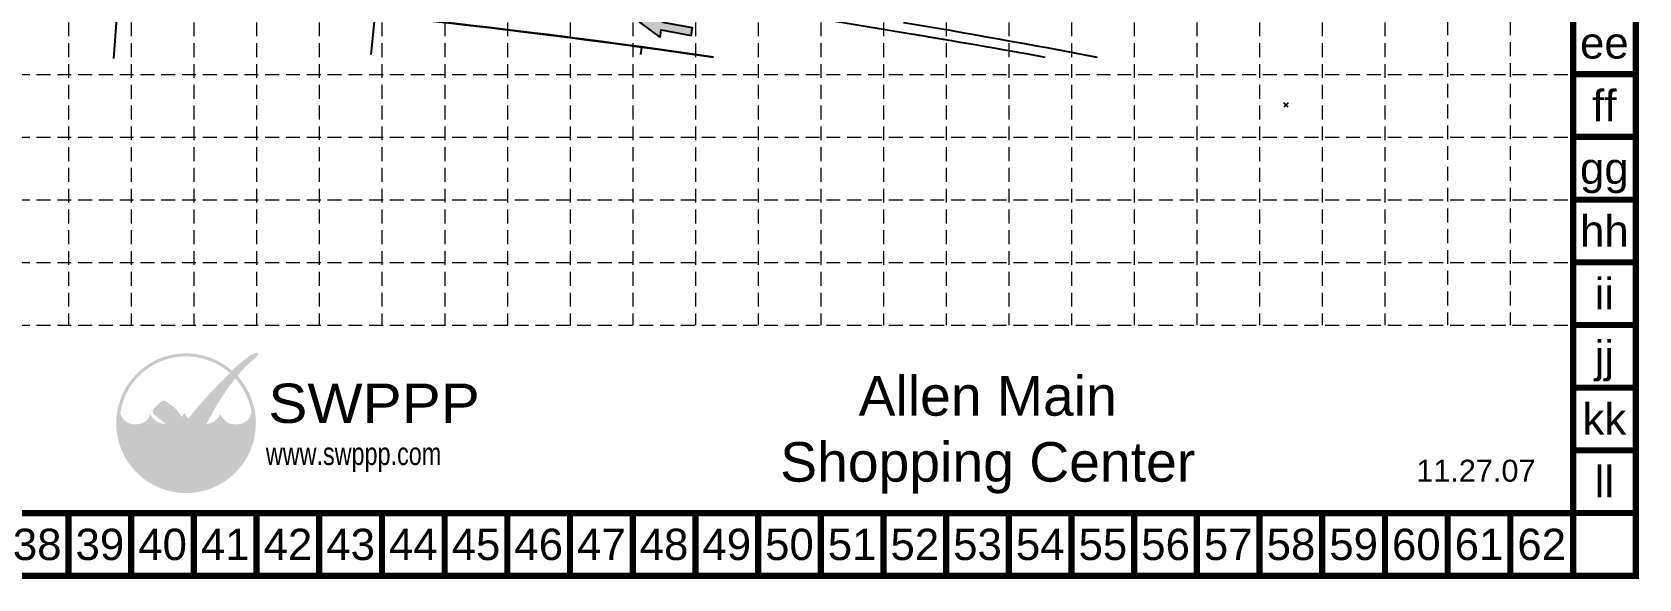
# Model space of a CAD drawing. Header units: feet. Extents: x -1048 to -33, y 2514 to 3149.
# Drawn here: x -438.8 to -33, y 2513.8 to 2651.9 of the extents above; entities that cross this region are included whole.
import ezdxf
from ezdxf.enums import TextEntityAlignment as Align

# ---------------------------------------------------------------- set-up
doc = ezdxf.new("R2010")
doc.units = ezdxf.units.FT
doc.header["$LTSCALE"] = 20
doc.header["$MEASUREMENT"] = 0
doc.linetypes.add('HIDDEN', pattern=[0.375, 0.25, -0.125])
doc.linetypes.add('PHANTOM2', pattern=[1.25, 0.625, -0.125, 0.125, -0.125, 0.125, -0.125])
for name, color, linetype in [('ARROWS', 252, 'Continuous'), ('BASE', 7, 'Continuous'), ('BOUND-ADJ', 3, 'PHANTOM2'), ('E_CONC', 7, 'Continuous'), ('EA', 9, 'Continuous'), ('GRID', 254, 'HIDDEN'), ('LOGO', 7, 'Continuous')]:
    doc.layers.add(name, color=color, linetype=linetype)
doc.styles.add('LOGO1', font='ROCKEB.TTF', dxfattribs={"height": 25})
doc.styles.get("Standard").update_dxf_attribs({"font": 'ARIAL.TTF'})

# ---------------------------------------------------------------- blocks, each defined once
blk = doc.blocks.new('*U824')
at = {"layer": 'EA', "linetype": 'Continuous'}
for p, q in [((0.5656, 0.5656), (-0.5656, -0.5656)), ((0.5656, -0.5656), (-0.5656, 0.5656))]:
    blk.add_line(p, q, dxfattribs=at)
blk = doc.blocks.new('new logo')
at = {"layer": 'LOGO'}
h = blk.add_hatch(color=170, dxfattribs=at)
h.paths.add_polyline_path([(67.4, 44.1), (66.8, 44.7), (66.3, 45.2), (66, 45.8), (65.5, 46.4), (65.1, 47.2), (64.7, 47.9), (64.4, 48.5), (64.2, 49), (63.9, 49.6), (63.7, 50.1), (63.3, 51), (62.9, 52), (62.6, 52.8), (62.4, 53.3), (62.2, 53.7), (62.1, 54.2), (61.9, 54.7), (61.7, 55.2), (61.5, 55.7), (61.3, 56.3), (61, 56.8), (60.8, 57.4), (60.5, 57.9), (60.2, 58.5), (60, 59.1), (59.7, 59.6), (59.3, 60.2), (59, 60.8), (58.7, 61.3), (58.3, 61.9), (58, 62.4), (57.6, 62.9), (57.3, 63.4), (56.9, 63.9), (56.6, 64.3), (56.3, 64.7), (55.9, 65.1), (55.6, 65.5), (55.2, 65.9), (54.9, 66.2), (54, 66.2), (52.9, 66.3), (52, 66.5), (51.5, 66.6), (50.9, 66.8), (50.3, 67), (49.4, 67.4), (48.3, 67.9), (47.3, 68.6), (46.5, 69.3), (45.7, 70), (45, 70.8), (44.4, 71.5), (44, 72.2), (43.6, 72.7), (43.4, 72.9), (43.2, 73.2), (43.1, 73.4), (43, 73.5), (42.8, 73.7), (42.7, 73.7), (42.7, 73.8), (42.6, 73.8), (42.5, 73.7), (42.5, 73.6), (42.4, 73.5), (42.4, 73.4), (42.3, 73.2), (42.2, 72.8), (42, 72.1), (41.7, 71.5), (41.4, 70.9), (41, 70.3), (40.5, 69.8), (40, 69.2), (39.4, 68.7), (38.8, 68.2), (38.1, 67.7), (37.3, 67.3), (36.5, 66.9), (35.7, 66.6), (34.9, 66.3), (34, 66.1), (33, 66), (31.9, 65.9), (30.8, 65.9), (29.6, 65.9), (28.6, 66), (27.6, 66.1), (26.7, 66.4), (25.8, 66.7), (25, 67.1), (24.1, 67.6), (23.2, 68.2), (22.4, 68.9), (21.8, 69.5), (21.4, 69.9), (21, 70.4), (20.6, 70.9), (20.2, 71.5), (19.9, 72.1), (19.5, 72.9), (19.2, 73.8), (18.9, 74.8, -0.595729), (106.3, 106.8), (107, 107.5), (107.5, 108), (108.1, 108.6, 37.93689), (112.3, 104.5), (112.1, 104.2), (111.6, 103.7), (111.1, 103.1), (110.6, 102.5, -0.146449), (123.6, 75), (123.3, 74.5), (123.1, 74), (122.9, 73.5), (122.8, 73.1), (122.5, 72.4), (122.2, 71.7), (121.9, 71.1), (121.5, 70.5), (121.1, 70), (120.7, 69.5), (120.2, 69), (119.6, 68.6), (119, 68.1), (118.4, 67.7), (117.8, 67.4), (117.1, 67), (116.5, 66.7), (115.8, 66.5), (115, 66.3), (114.3, 66.1), (113.5, 66), (112.7, 65.9), (111.9, 65.8), (111.1, 65.8), (110.3, 65.8), (109.4, 65.9), (108.6, 66), (107.7, 66.2), (106.8, 66.4), (105.9, 66.7), (105.1, 67.1), (104.3, 67.5), (103.5, 68), (102.8, 68.6), (102.1, 69.3), (101.4, 70), (100.8, 70.7), (100.2, 71.4), (99.8, 72), (99.5, 72.5), (99.4, 72.8), (99.3, 73), (99.1, 73.2), (99, 73.4), (98.9, 73.5), (98.8, 73.6), (98.7, 73.6), (98.6, 73.6), (98.5, 73.5), (98.4, 73.4), (98.4, 73.3), (98.3, 73.2), (98.2, 73), (98.1, 72.8), (97.8, 72.4), (97.4, 71.8), (96.9, 71.1), (96.4, 70.5), (95.9, 70.1), (95.4, 69.6), (94.8, 69.1), (94.2, 68.6), (93.5, 68.2), (92.8, 67.7), (91.9, 67.3), (91, 66.9), (90.1, 66.6), (89.4, 66.4), (88.6, 66.2), (87.8, 66.1), (87.6, 65.6), (87.4, 65.1), (87.1, 64.4), (86.9, 63.8), (86.6, 63), (86.3, 62.2), (85.9, 61.3), (85.6, 60.4), (85.3, 59.5), (84.9, 58.6), (84.6, 57.7), (84.2, 56.7), (83.9, 55.8), (83.5, 54.9), (83.2, 54), (82.9, 53.2), (82.6, 52.4), (82.3, 51.6), (82.1, 51), (81.9, 50.3), (81.6, 49.8), (81.3, 48.9), (80.9, 48.1), (80.5, 47.3), (80.1, 46.6), (79.6, 45.9), (79.1, 45.4), (78.6, 44.8), (78.1, 44.3), (77.6, 43.9), (77, 43.5), (76.5, 43.1), (75.9, 42.8), (75.3, 42.6), (74.6, 42.3), (73.7, 42.1), (73, 41.9), (72.2, 41.9), (71.6, 42), (70.9, 42.2), (70.1, 42.5), (69.4, 42.8), (68.7, 43.1), (68, 43.5)])
h.paths.add_polyline_path([(71.8, 72), (70.7, 73.9), (70.1, 75.2), (69.7, 74.3), (68.7, 72.6), (67.9, 71.7), (67.9, 71.5), (68.1, 71.2), (68.3, 71), (68.4, 70.8), (68.5, 70.6), (68.7, 70.4), (68.8, 70.2), (68.9, 70.1), (69, 70), (69.1, 69.8), (69.3, 69.7), (69.4, 69.7), (69.5, 69.6), (69.6, 69.5), (69.7, 69.5), (69.8, 69.4), (69.9, 69.4), (70.1, 69.3), (70.2, 69.3), (70.3, 69.2), (70.4, 69.2), (70.5, 69.2), (70.6, 69.2), (70.8, 69.2), (70.9, 69.2), (71, 69.2), (71.1, 69.2), (71.2, 69.2), (71.3, 69.2), (71.4, 69.2), (71.5, 69.2), (71.6, 69.2), (71.7, 69.3), (71.8, 69.3), (71.9, 69.3), (72, 69.4), (72.1, 69.5), (72.2, 69.5), (72.3, 69.6), (72.5, 69.6), (72.6, 69.7), (72.7, 69.8), (72.8, 69.9), (72.9, 70), (73, 70.1), (73.1, 70.2), (73.2, 70.3), (73.3, 70.4), (72.5, 71.1)], flags=17)
blk.add_hatch(color=240, dxfattribs=at).paths.add_polyline_path([(117.7, 117.3), (118.9, 118.2), (119.8, 118.9), (120.6, 119.5), (121.3, 119.9), (121.9, 120.3), (122.4, 120.6), (122.8, 120.9), (123.1, 121.1), (123.4, 121.3), (123.7, 121.4), (124, 121.6), (124.2, 121.7), (124.4, 121.8), (124.6, 121.9), (124.8, 121.9), (125, 122), (125.2, 122.1), (125.4, 122.2), (125.6, 122.2), (125.8, 122.3), (125.9, 122.4), (126.1, 122.4), (126.3, 122.5), (126.4, 122.5), (126.6, 122.6), (126.7, 122.6), (126.8, 122.7), (126.9, 122.7), (127.1, 122.7), (127.2, 122.8), (127.3, 122.8), (127.4, 122.8), (127.5, 122.8), (127.6, 122.8), (127.7, 122.8), (127.8, 122.8), (127.9, 122.8), (128, 122.8), (128.1, 122.8), (128.1, 122.8), (128.2, 122.8), (128.3, 122.8), (128.4, 122.8), (128.4, 122.7), (128.5, 122.7), (128.5, 122.7), (128.6, 122.7), (128.6, 122.6), (128.7, 122.6), (128.7, 122.6), (128.7, 122.5), (128.7, 122.5), (128.8, 122.4), (128.8, 122.4), (128.8, 122.3), (128.8, 122.3), (128.8, 122.2), (128.8, 122.1), (128.8, 122.1), (128.8, 122), (128.8, 121.9), (128.8, 121.8), (128.8, 121.8), (128.8, 121.7), (128.8, 121.6), (128.7, 121.5), (128.7, 121.4), (128.7, 121.3), (128.6, 121.3), (128.6, 121.2), (128.5, 121.1), (128.4, 121), (128.4, 120.8), (128.3, 120.7), (128.2, 120.6), (128.1, 120.4), (128, 120.3), (127.8, 120.1), (127.7, 120), (127.6, 119.8), (127.4, 119.6), (127.3, 119.4), (127.1, 119.2), (126.8, 119), (126.6, 118.8), (126.3, 118.5), (125.9, 118.2), (125.5, 117.9), (125.1, 117.5), (124.6, 117), (124, 116.6), (123.5, 116.1), (122.9, 115.6), (122.3, 115.1), (121.7, 114.5), (121.1, 114), (120.6, 113.5), (120, 113), (119.5, 112.5), (119, 112), (118.5, 111.5), (118, 111), (117.5, 110.5), (117, 109.9), (116.5, 109.4), (116, 108.8), (115.5, 108.3), (115, 107.7), (114.5, 107.1), (114, 106.6), (113.5, 106), (113, 105.4), (112.5, 104.8), (112.1, 104.2), (111.6, 103.7), (111.1, 103.1), (110.6, 102.4), (110.1, 101.8), (109.6, 101.1), (109, 100.4), (108.5, 99.7), (107.9, 98.9), (107.3, 98.1), (106.7, 97.3), (106, 96.4), (105.4, 95.6), (104.8, 94.7), (104.2, 93.9), (103.6, 93.1), (103.1, 92.3), (102.5, 91.5), (102, 90.6), (101.4, 89.8), (100.9, 89), (100.3, 88.2), (99.8, 87.3), (99.2, 86.5), (98.6, 85.6), (98.1, 84.7), (97.5, 83.8), (96.9, 82.9), (96.4, 82), (95.9, 81.1), (95.4, 80.3), (94.9, 79.5), (94.5, 78.7), (94, 78), (93.6, 77.2), (93.2, 76.5), (92.8, 75.8), (92.4, 75), (92, 74.3), (91.6, 73.5), (91.2, 72.8), (90.8, 72), (90.4, 71.3), (90, 70.6), (89.6, 69.9), (89.3, 69.3), (89, 68.7), (88.8, 68.2), (88.5, 67.7), (88.3, 67.3), (88.1, 66.9), (88, 66.5), (87.8, 66.1), (87.6, 65.6), (87.4, 65.1), (87.1, 64.4), (86.9, 63.8), (86.6, 63), (86.3, 62.2), (85.9, 61.3), (85.6, 60.4), (85.3, 59.5), (84.9, 58.6), (84.6, 57.7), (84.2, 56.7), (83.9, 55.8), (83.5, 54.9), (83.2, 54), (82.9, 53.2), (82.6, 52.4), (82.3, 51.6), (82.1, 51), (81.9, 50.3), (81.6, 49.8), (81.4, 49.2), (81.2, 48.7), (81, 48.3), (80.8, 47.9), (80.6, 47.5), (80.4, 47.1), (80.2, 46.7), (80, 46.4), (79.7, 46.1), (79.5, 45.8), (79.2, 45.5), (79, 45.2), (78.7, 44.9), (78.5, 44.7), (78.2, 44.4), (78, 44.2), (77.7, 44), (77.4, 43.8), (77.2, 43.6), (76.9, 43.4), (76.6, 43.2), (76.3, 43), (76, 42.9), (75.7, 42.7), (75.5, 42.6), (75.2, 42.5), (74.9, 42.4), (74.6, 42.3), (74.3, 42.2), (74, 42.1), (73.8, 42.1), (73.5, 42), (73.2, 42), (73, 41.9), (72.7, 41.9), (72.5, 41.9), (72.2, 41.9), (72, 42), (71.8, 42), (71.5, 42.1), (71.3, 42.1), (71.1, 42.2), (70.8, 42.2), (70.6, 42.3), (70.4, 42.4), (70.1, 42.5), (69.9, 42.6), (69.6, 42.7), (69.4, 42.8), (69.2, 42.9), (68.9, 43), (68.7, 43.1), (68.5, 43.2), (68.2, 43.4), (68, 43.6), (67.8, 43.7), (67.6, 43.9), (67.4, 44.1), (67.2, 44.3), (67, 44.5), (66.8, 44.7), (66.6, 44.9), (66.5, 45.1), (66.3, 45.4), (66.1, 45.6), (65.9, 45.9), (65.7, 46.2), (65.4, 46.6), (65.2, 47), (65, 47.4), (64.7, 47.9), (64.4, 48.5), (64.2, 49), (63.9, 49.6), (63.7, 50.1), (63.4, 50.7), (63.2, 51.3), (63, 51.8), (62.8, 52.3), (62.6, 52.8), (62.4, 53.3), (62.2, 53.7), (62.1, 54.2), (61.9, 54.7), (61.7, 55.2), (61.5, 55.7), (61.3, 56.3), (61, 56.8), (60.8, 57.4), (60.5, 57.9), (60.2, 58.5), (60, 59.1), (59.7, 59.6), (59.3, 60.2), (59, 60.8), (58.7, 61.3), (58.3, 61.9), (58, 62.4), (57.6, 62.9), (57.3, 63.4), (56.9, 63.9), (56.6, 64.3), (56.3, 64.7), (55.9, 65.1), (55.6, 65.5), (55.2, 65.9), (54.9, 66.3), (54.5, 66.6), (54.1, 67), (53.7, 67.4), (53.3, 67.8), (52.8, 68.1), (52.4, 68.5), (51.9, 68.9), (51.4, 69.3), (50.9, 69.7), (50.5, 70), (50, 70.4), (49.5, 70.8), (49.1, 71.1), (48.7, 71.5), (48.2, 71.8), (47.8, 72.1), (47.5, 72.4), (47.1, 72.7), (46.8, 72.9), (46.6, 73.1), (46.3, 73.3), (46.1, 73.5), (45.9, 73.6), (45.7, 73.8), (45.6, 73.9), (45.5, 74), (45.3, 74.2), (45.2, 74.3), (45.1, 74.4), (45, 74.6), (45, 74.7), (44.9, 74.8), (44.8, 75), (44.8, 75.1), (44.8, 75.2), (44.7, 75.4), (44.7, 75.5), (44.7, 75.7), (44.7, 75.8), (44.7, 76), (44.7, 76.1), (44.7, 76.3), (44.8, 76.4), (44.8, 76.6), (44.9, 76.7), (44.9, 76.9), (45, 77.1), (45.1, 77.2), (45.2, 77.4), (45.3, 77.6), (45.4, 77.8), (45.6, 78), (45.7, 78.2), (45.9, 78.5), (46.1, 78.7), (46.3, 79), (46.6, 79.3), (46.8, 79.5), (47.1, 79.8), (47.3, 80.1), (47.6, 80.4), (47.9, 80.7), (48.2, 81), (48.5, 81.3), (48.8, 81.6), (49.2, 81.9), (49.5, 82.2), (49.8, 82.5), (50.1, 82.7), (50.4, 83), (50.7, 83.2), (51, 83.4), (51.2, 83.6), (51.5, 83.8), (51.7, 83.9), (51.9, 84.1), (52.1, 84.2), (52.2, 84.3), (52.4, 84.4), (52.5, 84.5), (52.7, 84.5), (52.8, 84.6), (53, 84.6), (53.1, 84.6), (53.2, 84.7), (53.3, 84.7), (53.5, 84.7), (53.6, 84.7), (53.7, 84.7), (53.8, 84.7), (54, 84.7), (54.1, 84.6), (54.2, 84.6), (54.3, 84.5), (54.5, 84.5), (54.6, 84.4), (54.7, 84.4), (54.9, 84.3), (55, 84.2), (55.2, 84.1), (55.3, 84.1), (55.5, 84), (55.7, 83.9), (55.9, 83.7), (56.1, 83.6), (56.4, 83.4), (56.7, 83.2), (57, 83), (57.3, 82.8), (57.7, 82.5), (58, 82.3), (58.4, 82), (58.8, 81.7), (59.2, 81.4), (59.6, 81.1), (60, 80.8), (60.4, 80.5), (60.8, 80.2), (61.2, 79.9), (61.5, 79.6), (61.9, 79.3), (62.3, 78.9), (62.6, 78.6), (63, 78.3), (63.3, 77.9), (63.7, 77.5), (64, 77.2), (64.3, 76.8), (64.6, 76.4), (64.9, 76), (65.2, 75.6), (65.5, 75.2), (65.8, 74.8), (66.1, 74.4), (66.4, 74), (66.7, 73.6), (66.9, 73.2), (67.2, 72.8), (67.4, 72.5), (67.6, 72.1), (67.8, 71.8), (67.9, 71.5), (68.1, 71.2), (68.3, 71), (68.4, 70.8), (68.5, 70.6), (68.7, 70.4), (68.8, 70.2), (68.9, 70.1), (69, 70), (69.1, 69.8), (69.3, 69.7), (69.4, 69.7), (69.5, 69.6), (69.6, 69.5), (69.7, 69.5), (69.8, 69.4), (69.9, 69.4), (70.1, 69.3), (70.2, 69.3), (70.3, 69.2), (70.4, 69.2), (70.5, 69.2), (70.6, 69.2), (70.8, 69.2), (70.9, 69.2), (71, 69.2), (71.1, 69.2), (71.2, 69.2), (71.3, 69.2), (71.4, 69.2), (71.5, 69.2), (71.6, 69.2), (71.7, 69.3), (71.8, 69.3), (71.9, 69.3), (72, 69.4), (72.1, 69.5), (72.2, 69.5), (72.3, 69.6), (72.5, 69.6), (72.6, 69.7), (72.7, 69.8), (72.8, 69.9), (72.9, 70), (73, 70.1), (73.1, 70.2), (73.2, 70.3), (73.3, 70.5), (73.5, 70.6), (73.6, 70.8), (73.7, 70.9), (73.9, 71.1), (74, 71.3), (74.2, 71.5), (74.3, 71.8), (74.5, 72), (74.7, 72.3), (74.9, 72.6), (75.1, 72.8), (75.3, 73.1), (75.6, 73.5), (75.8, 73.8), (76.1, 74.1), (76.4, 74.5), (76.7, 74.9), (77, 75.3), (77.3, 75.7), (77.7, 76.1), (78, 76.5), (78.4, 77), (78.8, 77.4), (79.2, 77.9), (79.6, 78.4), (80, 78.9), (80.5, 79.5), (81, 80), (81.5, 80.6), (82, 81.1), (82.5, 81.7), (83, 82.3), (83.6, 82.9), (84.1, 83.5), (84.7, 84.1), (85.2, 84.7), (85.7, 85.3), (86.2, 85.8), (86.7, 86.4), (87.2, 86.9), (87.7, 87.4), (88.1, 87.9), (88.6, 88.5), (89.1, 89), (89.5, 89.5), (90, 90.1), (90.5, 90.6), (91, 91.2), (91.5, 91.7), (92.1, 92.3), (92.6, 92.9), (93.2, 93.5), (93.8, 94.1), (94.4, 94.8), (95, 95.4), (95.6, 96), (96.3, 96.7), (96.9, 97.3), (97.6, 98), (98.2, 98.6), (98.8, 99.2), (99.4, 99.8), (100, 100.3), (100.5, 100.9), (101.1, 101.4), (101.6, 102), (102.1, 102.5), (102.7, 103.1), (103.2, 103.6), (103.7, 104.1), (104.2, 104.7), (104.8, 105.2), (105.3, 105.8), (105.9, 106.3), (106.4, 106.9), (107, 107.5), (107.5, 108), (108.1, 108.6), (108.7, 109.2), (109.3, 109.8), (109.9, 110.3), (110.4, 110.9), (111, 111.5), (111.6, 112), (112.2, 112.6), (112.8, 113.1), (113.4, 113.6), (114, 114.2), (114.6, 114.7), (115.3, 115.3), (116, 115.9), (116.8, 116.6)])
at = {"layer": 'LOGO', "style": 'LOGO1'}
for s, height, width, p in [('SWPPP', 31.32, 1.115, (137, 67)), ('www.swppp.com', 18.112, 0.77, (135, 33.4))]:
    blk.add_text(s, height=height, dxfattribs=dict(at, width=width)).set_placement(p)
blk = doc.blocks.new('arrow')
blk.add_lwpolyline([(-67, -25.4), (-59.3, -25.4), (-59.6, -56.1), (-51.9, -56.2), (-51.6, -25.5), (-44, -25.5), (-55.3, -2.4), (-67, -25.4)], close=True)
at = {"color": 254}
for points in [[(-44, -25.5), (-67, -25.4), (-55.3, -2.4), (-67, -25.4)], [(-59.6, -56.1), (-51.9, -56.2), (-59.3, -25.4), (-51.6, -25.5)]]:
    blk.add_solid(points, dxfattribs=at)

msp = doc.modelspace()

# ---------------------------------------------------------------- linework, layer by layer
at = {"layer": 'BASE', "color": 9}
msp.add_line((-49.62, 3132.09), (-49.62, 2530.43), dxfattribs=at)
at = {"layer": 'BASE', "const_width": 1.58}
for points in [[(-1047.12, 2514.59), (-33.79, 2514.59), (-33.79, 3147.93), (-1047.12, 3147.93)], [(-1031.32, 2530.42), (-49.58, 2530.39), (-49.6, 3132.1), (-1031.13, 3132.12)]]:
    msp.add_lwpolyline(points, close=True, dxfattribs=at)
for points in [[(-33.79, 2641.26), (-49.62, 2641.26)], [(-33.79, 2625.43), (-49.62, 2625.43)], [(-33.79, 2609.59), (-49.62, 2609.59)], [(-33.79, 2593.76), (-49.62, 2593.76)], [(-33.79, 2577.93), (-49.62, 2577.93)], [(-33.79, 2562.09), (-49.62, 2562.09)], [(-33.79, 2546.26), (-49.62, 2546.26)], [(-429.62, 2514.59), (-429.62, 2530.43)], [(-413.79, 2514.59), (-413.79, 2530.43)], [(-397.96, 2514.59), (-397.96, 2530.43)], [(-382.12, 2514.59), (-382.12, 2530.43)], [(-366.29, 2514.59), (-366.29, 2530.43)], [(-350.46, 2514.59), (-350.46, 2530.43)], [(-334.62, 2514.59), (-334.62, 2530.43)], [(-318.79, 2514.59), (-318.79, 2530.43)], [(-302.96, 2514.59), (-302.96, 2530.43)], [(-287.12, 2514.59), (-287.12, 2530.43)], [(-271.29, 2514.59), (-271.29, 2530.43)], [(-255.46, 2514.59), (-255.46, 2530.43)], [(-239.62, 2514.59), (-239.62, 2530.43)], [(-223.79, 2514.59), (-223.79, 2530.43)], [(-207.96, 2514.59), (-207.96, 2530.43)], [(-192.12, 2514.59), (-192.12, 2530.43)], [(-176.29, 2514.59), (-176.29, 2530.43)], [(-160.46, 2514.59), (-160.46, 2530.43)], [(-144.62, 2514.59), (-144.62, 2530.43)], [(-128.79, 2514.59), (-128.79, 2530.43)], [(-112.96, 2514.59), (-112.96, 2530.43)], [(-97.12, 2514.59), (-97.12, 2530.43)], [(-81.29, 2514.59), (-81.29, 2530.43)], [(-65.46, 2514.59), (-65.46, 2530.43)], [(-33.79, 2530.43), (-49.62, 2530.43)], [(-49.62, 2514.59), (-49.62, 2530.43)]]:
    msp.add_lwpolyline(points, dxfattribs=at)
at = {"layer": 'BOUND-ADJ', "color": 253, "linetype": 'Continuous'}
for p, q in [((-418.19, 2645.21), (-416.93, 2662.05)), ((-353.22, 2646.28), (-352.18, 2656.25)), ((-285.1, 2646.28), (-284.84, 2648.13))]:
    msp.add_line(p, q, dxfattribs=at)
at = {"layer": 'BOUND-ADJ', "color": 253, "linetype": 'Continuous', "lineweight": 30}
for start in [81.87139, 81.74083]:
    msp.add_arc((-577.55, 504.02), 2164, start, 89.81672, dxfattribs=at)
at = {"layer": 'BOUND-ADJ', "color": 7, "linetype": 'Continuous'}
msp.add_arc((-577.6, 504.01), 2180, 79.2178, 80.5246, dxfattribs=at)
at = {"layer": 'E_CONC', "color": 7, "linetype": 'Continuous'}
for centre, radius, start, end in [((-602.53, 387.38), 2296.65, 80.34357, 85.25541), ((-552.64, 618.07), 2060.88, 80.35006, 80.63518), ((-552.64, 618.07), 2060.88, 79.66595, 80.63518)]:
    msp.add_arc(centre, radius, start, end, dxfattribs=at)
at = {"layer": 'GRID', "color": 252, "linetype": 'HIDDEN', "lineweight": 0, "ltscale": 0.7}
for p, q in [((-429.62, 3132.09), (-429.62, 2577.86)), ((-413.79, 3132.09), (-413.79, 2577.86)), ((-397.96, 3132.09), (-397.96, 2577.86)), ((-382.12, 3132.09), (-382.12, 2577.86)), ((-366.29, 3132.09), (-366.29, 2577.86)), ((-350.46, 3132.09), (-350.46, 2577.86)), ((-334.62, 3132.09), (-334.62, 2577.86)), ((-318.79, 3132.09), (-318.79, 2577.86)), ((-302.96, 3132.09), (-302.96, 2577.86)), ((-287.12, 3132.09), (-287.12, 2577.86)), ((-271.29, 3132.09), (-271.29, 2577.86)), ((-255.46, 3132.09), (-255.46, 2577.86)), ((-239.62, 3132.09), (-239.62, 2577.86)), ((-223.79, 3132.09), (-223.79, 2577.86)), ((-207.96, 3132.09), (-207.96, 2577.86)), ((-192.12, 3132.09), (-192.12, 2577.86)), ((-176.29, 3132.09), (-176.29, 2577.86)), ((-160.46, 3132.09), (-160.46, 2577.86)), ((-144.62, 3132.09), (-144.62, 2577.86)), ((-128.79, 3132.09), (-128.79, 2577.86)), ((-112.96, 3132.09), (-112.96, 2577.86)), ((-97.12, 3132.09), (-97.12, 2577.86)), ((-81.32, 3132.35), (-81.32, 2577.86)), ((-65.49, 3132.35), (-65.49, 2577.86)), ((-1030.94, 2641.19), (-49.27, 2641.19)), ((-1030.94, 2625.36), (-49.27, 2625.36)), ((-1030.94, 2609.52), (-49.27, 2609.52)), ((-1030.94, 2593.69), (-49.27, 2593.69)), ((-1030.94, 2577.86), (-49.27, 2577.86))]:
    msp.add_line(p, q, dxfattribs=at)

# ---------------------------------------------------------------- block references
at = {"layer": 'ARROWS', "color": 3, "linetype": 'Continuous', "xscale": 0.249999999999089, "yscale": 0.250000000000913, "zscale": 0.25, "rotation": 80.4437536995537}
msp.add_blockref('arrow', (-283.7, 2668.11), dxfattribs=at)
at = {"layer": 'EA', "color": 7, "linetype": 'Continuous'}
msp.add_blockref('*U824', (-122.11, 2633.49), dxfattribs=at)
at = {"layer": 'GRID', "ltscale": 500, "xscale": 0.3166666666670608, "yscale": 0.3166666666670608, "zscale": 0.3166666666670217}
msp.add_blockref('new logo', (-422.54, 2531.98), dxfattribs=at)

# ---------------------------------------------------------------- texts
at = {"insert": (-197.46, 2565.02), "char_height": 10, "width": 111.575, "attachment_point": 2}
msp.add_mtext('Allen Main Shopping Center', dxfattribs=at)
at = {"layer": 'BASE'}
for s, p in [('ee', (-41.71, 2649.18)), ('ff', (-41.71, 2633.34)), ('gg', (-41.71, 2617.51)), ('hh', (-41.71, 2601.68)), ('ii', (-41.71, 2585.84)), ('jj', (-41.71, 2570.01)), ('kk', (-41.71, 2554.18)), ('ll', (-41.71, 2538.34)), ('38', (-437.54, 2522.51)), ('39', (-421.71, 2522.51)), ('40', (-405.87, 2522.51)), ('41', (-390.04, 2522.51)), ('42', (-374.21, 2522.51)), ('43', (-358.37, 2522.51)), ('44', (-342.54, 2522.51)), ('45', (-326.71, 2522.51)), ('46', (-310.87, 2522.51)), ('47', (-295.04, 2522.51)), ('48', (-279.21, 2522.51)), ('49', (-263.37, 2522.51)), ('50', (-247.54, 2522.51)), ('51', (-231.71, 2522.51)), ('52', (-215.87, 2522.51)), ('53', (-200.04, 2522.51)), ('54', (-184.21, 2522.51)), ('55', (-168.37, 2522.51)), ('56', (-152.54, 2522.51)), ('57', (-136.71, 2522.51)), ('58', (-120.87, 2522.51)), ('59', (-105.04, 2522.51)), ('60', (-89.21, 2522.51)), ('61', (-73.37, 2522.51)), ('62', (-57.54, 2522.51))]:
    msp.add_text(s, height=7.917, dxfattribs=at).set_placement(p, align=Align.MIDDLE_CENTER)
msp.add_text('11.27.07', height=5.542, dxfattribs=at).set_placement((-74.16, 2538.35), align=Align.CENTER)

doc.saveas('drawing.dxf')
